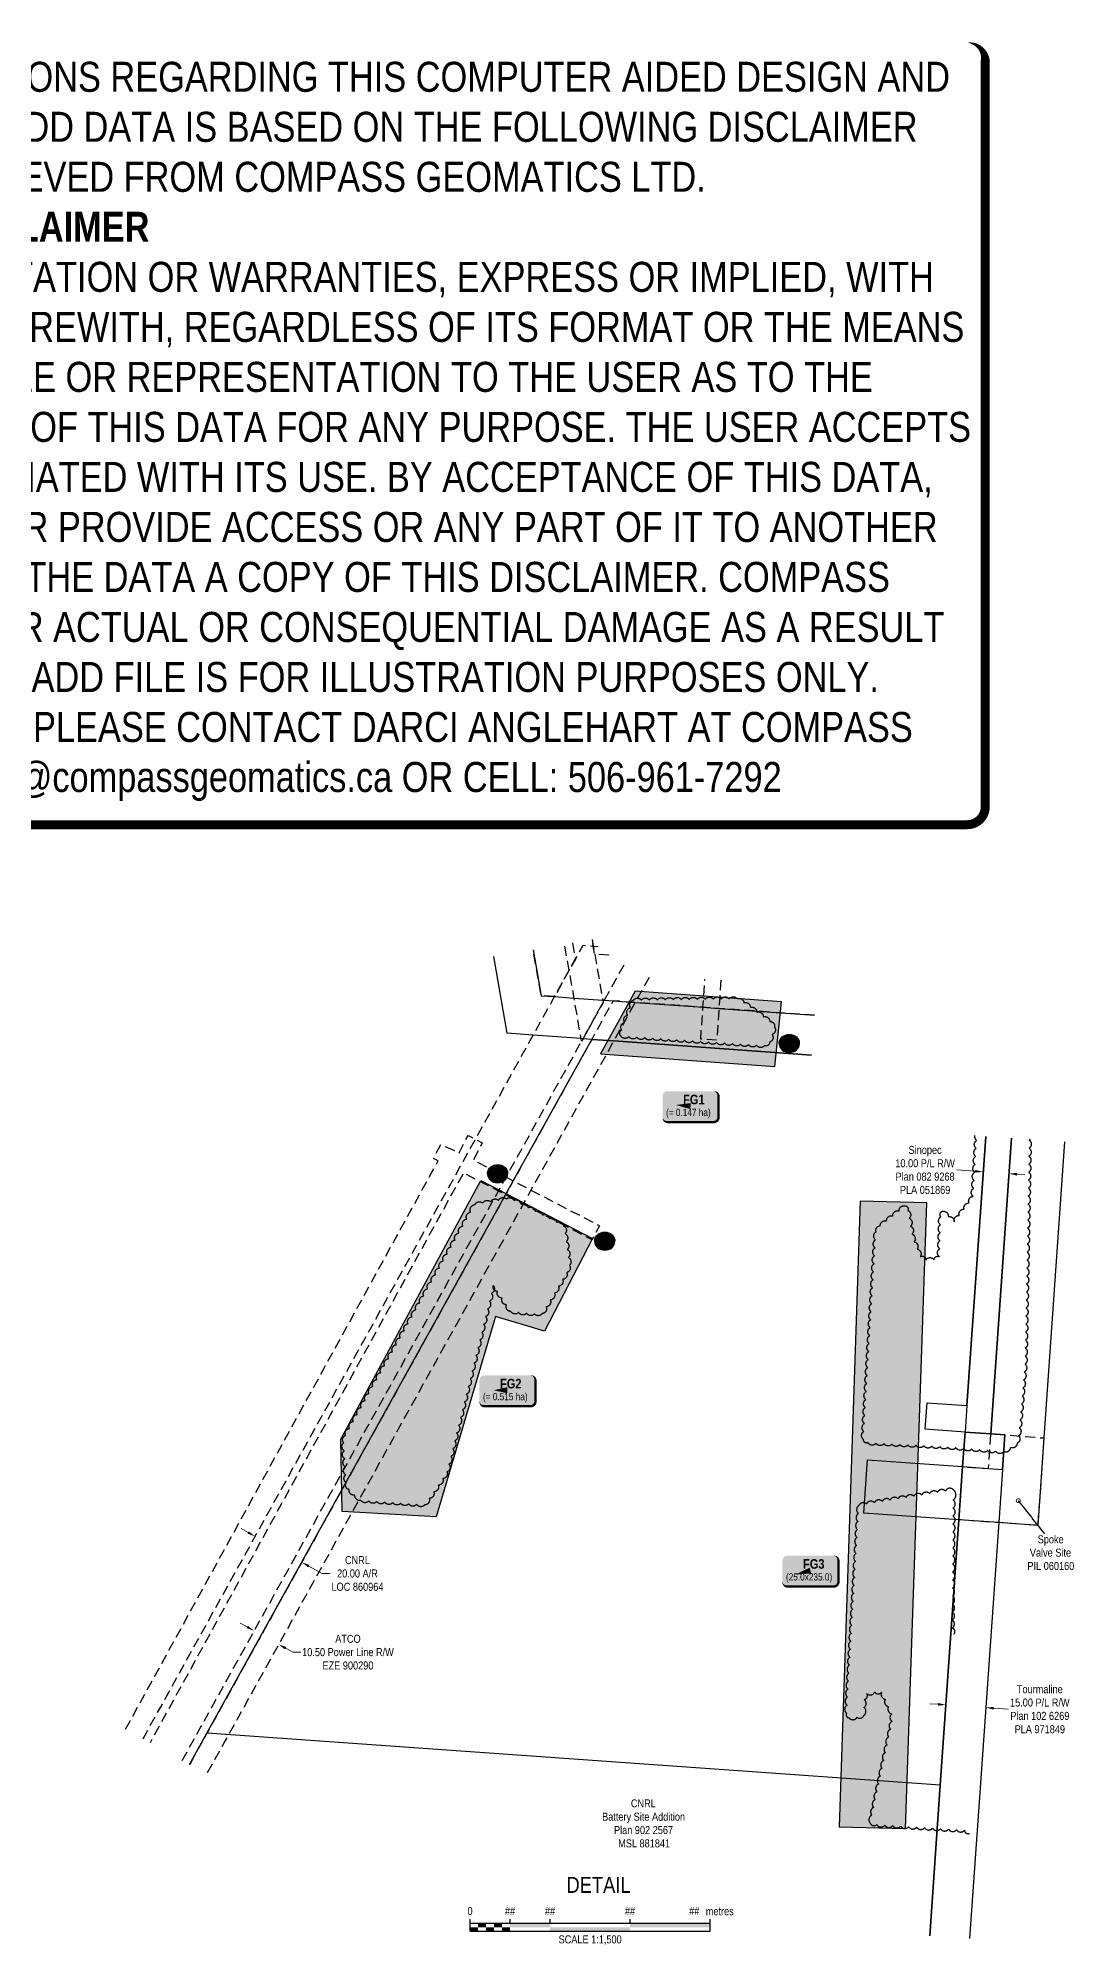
# Model space of a CAD drawing. Extents: x 365142 to 367732, y 6238708 to 6241091.
# Drawn here: x 366437 to 367732, y 6238708 to 6241091 of the extents above; entities that cross this region are included whole.
import ezdxf
from ezdxf.enums import TextEntityAlignment as Align

# ---------------------------------------------------------------- set-up
doc = ezdxf.new("R2010")
doc.units = 0
doc.header["$LTSCALE"] = 5
doc.header["$PDSIZE"] = 0.5
for name, pattern in [('0', [1, 1, 0]), ('foc-ACCESSROAD', [3.75, 2.5, -1.25]), ('foc-FLOWLINE', [3.75, 2.5, -1.25])]:
    doc.linetypes.add(name, pattern=pattern)
doc.layers.get('Defpoints').update_dxf_attribs({"color": 9})
for name, color, linetype in [('C-AR', 13, 'foc-ACCESSROAD'), ('C-RW', 13, 'Continuous'), ('C-WS', 13, 'foc-ACCESSROAD'), ('DETAIL-T', 7, 'Continuous'), ('F-EZE', 190, 'foc-FLOWLINE'), ('F-RW', 190, 'Continuous'), ('F-WS', 190, 'foc-ACCESSROAD'), ('P-CROSSINGS', 250, 'Continuous'), ('P-TEMP-BLOCKS', 250, 'Continuous'), ('P-WORKAREA', 113, 'Continuous'), ('P-WORKAREA-H', 111, 'Continuous'), ('T-BUSH', 110, '0')]:
    doc.layers.add(name, color=color, linetype=linetype)
for name, color, linetype, lineweight in [('C-AR-T', 13, 'Continuous', 9), ('C-WS-T', 13, 'Continuous', 9), ('F-EZE-T', 190, 'Continuous', 9), ('F-RW-T', 190, 'Continuous', 9), ('F-WS-T', 190, 'Continuous', 9)]:
    doc.layers.add(name, color=color, linetype=linetype, lineweight=lineweight)
doc.layers.add('DISCLAIMER', color=7, linetype='Continuous', plot=False)
doc.styles.add('175L', font='ARIALN.TTF', dxfattribs={"height": 20})
doc.styles.add('80', font='ARIALN.TTF', dxfattribs={"height": 10})
doc.styles.add('80CG', font='ARIALN.TTF', dxfattribs={"height": 10})
doc.styles.add('BOLD', font='ARIALNB.TTF')
doc.styles.add('Crossing', font='ARIALN.TTF', dxfattribs={"height": 10})
doc.dimstyles.new('Compass 5 000', dxfattribs={"dimscale": 5, "dimtxt": 9, "dimasz": 2, "dimexe": 0.2, "dimexo": 0.0625, "dimgap": 0.5, "dimtad": 0, "dimtih": 1, "dimtoh": 1, "dimzin": 0, "dimdsep": 46, "dimtxsty": '80CG', "dimcen": 0.1, "dimse1": 1, "dimse2": 1, "dimclrd": 256, "dimclrt": 256, "dimaunit": 1, "dimadec": 4, "dimazin": 0, "dimtfac": 0.06, "dimtofl": 0, "dimtmove": 0, "dimatfit": 1, "dimfxl": 0.2, "dimtolj": 1, "dimtzin": 0, "dimlwd": -1, "dimarcsym": 0})

# ---------------------------------------------------------------- blocks, each defined once
blk = doc.blocks.new('*D508')
at = {"layer": 'Defpoints', "color": 0, "transparency": 16777216}
for p in [(367622.196388819, 6239004.452503839), (367560.5415139194, 6238838.598370741), (367610.3353105061, 6238835.110701931)]:
    blk.add_point(p, dxfattribs=at)
at = {"layer": 'F-RW-T', "transparency": 16777216}
for p, q in [((367562.4270319182, 6239008.63888319), (367552.4514716042, 6239009.337593731)), ((367632.171949133, 6239003.753793297), (367650.7129575011, 6239002.455139629))]:
    blk.add_line(p, q, dxfattribs=at)
for points in [[(367562.5434836751, 6239010.301476576), (367562.3105801613, 6239006.976289804), (367572.4025922323, 6239007.940172649)], [(367632.28840089, 6239005.416386683), (367632.055497376, 6239002.091199911), (367622.196388819, 6239004.452503839)]]:
    blk.add_solid(points, dxfattribs=at)
at = {"layer": 'F-RW-T', "transparency": 16777216, "insert": (367689.7989056592, 6239002.455139629), "char_height": 10, "attachment_point": 5, "style": '80CG'}
blk.add_mtext('\\A1;Tourmaline\\P15.00 P/L R/W\\PPlan 102 6269\\PPLA 971849', dxfattribs=at)
blk = doc.blocks.new('*D509')
at = {"layer": 'Defpoints', "color": 0, "transparency": 16777216}
for p in [(366707.0433274433, 6239099.813664343), (366737.6083127693, 6239082.834166982), (366737.9863426588, 6239083.514662864)]:
    blk.add_point(p, dxfattribs=at)
at = {"layer": 'F-EZE-T', "transparency": 16777216}
for p, q in [((366698.6796570821, 6239105.350360047), (366689.937956831, 6239110.20655987)), ((366746.7280429094, 6239078.65846304), (366755.4697431605, 6239073.802263217)), ((366755.4697431605, 6239073.802263217), (366765.4697431601, 6239073.802263217))]:
    blk.add_line(p, q, dxfattribs=at)
for points in [[(366699.4890237194, 6239106.807310089), (366697.8702904447, 6239103.893410007), (366707.4213573327, 6239100.494160224)], [(366747.5374095468, 6239080.115413083), (366745.918676272, 6239077.201512999), (366737.9863426588, 6239083.514662864)]]:
    blk.add_solid(points, dxfattribs=at)
at = {"layer": 'F-EZE-T', "transparency": 16777216, "insert": (366824.6102615781, 6239073.802263217), "char_height": 10, "attachment_point": 5, "style": '80CG'}
blk.add_mtext('\\A1;ATCO\\P10.50 Power Line R/W\\PEZE 900290', dxfattribs=at)
blk = doc.blocks.new('*D510')
at = {"layer": 'C-AR-T', "transparency": 16777216}
for p, q in [((366699.8758250824, 6239223.362621198), (366691.1314945761, 6239228.214083246)), ((366775.5972752497, 6239181.351429901), (366792.1929664924, 6239172.143936411)), ((366792.1929664924, 6239172.143936411), (366802.1929664924, 6239172.143936411))]:
    blk.add_line(p, q, dxfattribs=at)
for points in [[(366700.6844020905, 6239224.820009616), (366699.0672480743, 6239221.905232781), (366708.6201555887, 6239218.511159151)], [(366776.4058522577, 6239182.808818319), (366774.7886982416, 6239179.894041483), (366766.8529447434, 6239186.202891949)]]:
    blk.add_solid(points, dxfattribs=at)
at = {"layer": 'Defpoints', "color": 0, "transparency": 16777216}
for p in [(366712.3743751547, 6239225.277807298), (366766.8529447434, 6239186.202891949), (366770.6071643094, 6239192.969540096)]:
    blk.add_point(p, dxfattribs=at)
at = {"layer": 'C-AR-T', "transparency": 16777216, "insert": (366836.4835531232, 6239172.143936411), "char_height": 10, "attachment_point": 5, "style": '80CG'}
blk.add_mtext('\\A1;CNRL\\P20.00 A/R\\PLOC 860964', dxfattribs=at)
blk = doc.blocks.new('*U408')
h = blk.add_hatch(color=111)
edge = h.paths.add_edge_path()
edge.add_line((-28.99999999999999, -20), (28.99999999999999, -20))
edge.add_arc((28.99999999999999, -14), 6, 270, 360)
edge.add_line((34.99999999999999, -14), (34.99999999999999, 12.5))
edge.add_arc((28.99999999999999, 12.5), 6, 0, 90)
edge.add_line((28.99999999999999, 18.5), (-28.99999999999999, 18.5))
edge.add_arc((-28.99999999999999, 12.5), 6, 90, 180)
edge.add_line((-34.99999999999999, 12.5), (-34.99999999999999, -14))
edge.add_arc((-28.99999999999999, -14), 6, 180, 270)
at = {"color": 250, "flags": 128}
blk.add_lwpolyline([(-28.99999999999999, -20, 3, 3, 0), (28.99999999999999, -20, 3, 3, 0.414213562373095), (34.99999999999999, -14, 3, 3, 0), (34.99999999999999, 12.5, 3, 0, 0.414213562373095), (28.99999999999999, 18.5, 0, 0, 0), (-28.99999999999999, 18.5, 0, 0, 0.414213562373095), (-34.99999999999999, 12.5, 0, 0, 0), (-34.99999999999999, -14, 0, 3, 0.414213562373095)], format="xyseb", close=True, dxfattribs=at)
at = {"flags": 128}
blk.add_lwpolyline([(-17.33450994296491, -0.1000988156295423, 0, 7.5, 0), (-3.398394867633905e-15, 0, 0, 0, 0)], format="xyseb", dxfattribs=at)
at = {"color": 250}
for tag, p, height, style in [('TEMP_AREA_W1_001', (-9.212824010914055, 2.244292974654144), 12, 'BOLD'), ('ENTER_TEXT_001', (-30.65893587994544, -12.47010782646594), 9, '80')]:
    blk.add_attdef(tag, p, '', height=height, dxfattribs=dict(at, style=style))
blk = doc.blocks.new('*U409')
h = blk.add_hatch(color=111)
edge = h.paths.add_edge_path()
edge.add_line((-28.99999999999999, -20), (28.99999999999999, -20))
edge.add_arc((28.99999999999999, -14), 6, 270, 360)
edge.add_line((34.99999999999999, -14), (34.99999999999999, 12.5))
edge.add_arc((28.99999999999999, 12.5), 6, 0, 90)
edge.add_line((28.99999999999999, 18.5), (-28.99999999999999, 18.5))
edge.add_arc((-28.99999999999999, 12.5), 6, 90, 180)
edge.add_line((-34.99999999999999, 12.5), (-34.99999999999999, -14))
edge.add_arc((-28.99999999999999, -14), 6, 180, 270)
at = {"color": 250, "flags": 128}
blk.add_lwpolyline([(-28.99999999999999, -20, 3, 3, 0), (28.99999999999999, -20, 3, 3, 0.414213562373095), (34.99999999999999, -14, 3, 3, 0), (34.99999999999999, 12.5, 3, 0, 0.414213562373095), (28.99999999999999, 18.5, 0, 0, 0), (-28.99999999999999, 18.5, 0, 0, 0.414213562373095), (-34.99999999999999, 12.5, 0, 0, 0), (-34.99999999999999, -14, 0, 3, 0.414213562373095)], format="xyseb", close=True, dxfattribs=at)
at = {"flags": 128}
blk.add_lwpolyline([(-19.13786181376111, -5.297549833426519, 0, 7.499999999999999, 0), (-3.398394867633905e-15, 0, 0, 0, 0)], format="xyseb", dxfattribs=at)
at = {"color": 250}
for tag, p, height, style in [('TEMP_AREA_W1_001', (-9.212824010914055, 2.244292974654144), 12, 'BOLD'), ('ENTER_TEXT_001', (-30.65893587994544, -12.47010782646594), 9, '80')]:
    blk.add_attdef(tag, p, '', height=height, dxfattribs=dict(at, style=style))
blk = doc.blocks.new('*U407')
h = blk.add_hatch(color=111)
edge = h.paths.add_edge_path()
edge.add_line((-28.99999999999999, -20), (28.99999999999999, -20))
edge.add_arc((28.99999999999999, -14), 6, 270, 360)
edge.add_line((34.99999999999999, -14), (34.99999999999999, 12.5))
edge.add_arc((28.99999999999999, 12.5), 6, 0, 90)
edge.add_line((28.99999999999999, 18.5), (-28.99999999999999, 18.5))
edge.add_arc((-28.99999999999999, 12.5), 6, 90, 180)
edge.add_line((-34.99999999999999, 12.5), (-34.99999999999999, -14))
edge.add_arc((-28.99999999999999, -14), 6, 180, 270)
at = {"color": 250, "flags": 128}
blk.add_lwpolyline([(-28.99999999999999, -20, 3, 3, 0), (28.99999999999999, -20, 3, 3, 0.414213562373095), (34.99999999999999, -14, 3, 3, 0), (34.99999999999999, 12.5, 3, 0, 0.414213562373095), (28.99999999999999, 18.5, 0, 0, 0), (-28.99999999999999, 18.5, 0, 0, 0.414213562373095), (-34.99999999999999, 12.5, 0, 0, 0), (-34.99999999999999, -14, 0, 3, 0.414213562373095)], format="xyseb", close=True, dxfattribs=at)
at = {"flags": 128}
blk.add_lwpolyline([(-18.36091305204229, 1.311304142815707, 0, 7.5, 0), (-3.398394867633905e-15, 0, 0, 0, 0)], format="xyseb", dxfattribs=at)
at = {"color": 250}
for tag, p, height, style in [('TEMP_AREA_W1_001', (-9.212824010914055, 2.244292974654144), 12, 'BOLD'), ('ENTER_TEXT_001', (-30.65893587994544, -12.47010782646594), 9, '80')]:
    blk.add_attdef(tag, p, '', height=height, dxfattribs=dict(at, style=style))
blk = doc.blocks.new('xing2')
h = blk.add_hatch(color=50)
h.dxf.hatch_style = 1
edge = h.paths.add_edge_path()
edge.add_ellipse((0, 0), major_axis=(-12.5, 0), ratio=0.8162973455633619, start_angle=0, end_angle=360)
h = blk.add_hatch(color=250)
h.dxf.hatch_style = 1
edge = h.paths.add_edge_path()
edge.add_ellipse((0, -2.047489049626165), major_axis=(-12.5, 0), ratio=0.8162973455633619, start_angle=0, end_angle=180)
edge.add_line((12.5, -2.047489049626165), (12.5, 0))
edge.add_ellipse((0, 0), major_axis=(-12.5, 0), ratio=0.8162973455633619, start_angle=0, end_angle=180, ccw=False)
edge.add_line((-12.5, 0), (-12.5, -2.047489049626165))
at = {"color": 250}
blk.add_ellipse((0, 0), major_axis=(-12.5, 0), ratio=0.8162973455633619, dxfattribs=at)
blk.add_ellipse((0, -2.047489049626165), major_axis=(-12.5, 0), ratio=0.8162973455633619, start_param=0, end_param=3.141592653589793, dxfattribs=at)
at = {"color": 250, "style": 'Crossing'}
blk.add_attdef('CROSSING', text='', height=9, dxfattribs=at).set_placement((0.08916442567715421, 0.0199513138486509), align=Align.MIDDLE_CENTER)
at = {"color": 250, "style": 'Crossing', "flags": 1}
for tag, p in [('DESCRIPTION', (0.08916442567715421, -25.770021277247)), ('OWNER', (0.08916442567715421, -12.49201765665748)), ('LOCATION', (0.08916442567715421, -39.30337514164421)), ('DWG_REF', (0.08916442567715421, -52.83672900604233))]:
    blk.add_attdef(tag, text='', height=9, dxfattribs=at).set_placement(p, align=Align.MIDDLE_CENTER)
blk = doc.blocks.new('*D517')
at = {"layer": 'Defpoints', "color": 0, "transparency": 16777216}
for p in [(367617.6735294659, 6239653.889019193), (367619.0962608295, 6239674.18189039), (367649.8940047793, 6239651.630044584)]:
    blk.add_point(p, dxfattribs=at)
at = {"layer": 'F-RW-T', "transparency": 16777216}
for p, q in [((367609.1207475917, 6239674.88127272), (367585.440710108, 6239676.541478006)), ((367661.2922493806, 6239671.223533451), (367671.2677626183, 6239670.52415112))]:
    blk.add_line(p, q, dxfattribs=at)
for points in [[(367609.2373113135, 6239676.54385826), (367609.0041838699, 6239673.21868718), (367619.0962608295, 6239674.18189039)], [(367661.4088131023, 6239672.88611899), (367661.1756856588, 6239669.560947911), (367651.3167361428, 6239671.922915781)]]:
    blk.add_solid(points, dxfattribs=at)
at = {"layer": 'F-RW-T', "transparency": 16777216, "insert": (367546.3547619497, 6239676.541478005), "char_height": 10, "attachment_point": 5, "style": '80CG'}
blk.add_mtext('\\A1;Sinopec\\P10.00 P/L R/W\\PPlan 082 9268\\PPLA 051869', dxfattribs=at)
blk = doc.blocks.new('Disclaimer_Legal')
at = {"layer": 'DISCLAIMER', "color": 254, "flags": 128}
blk.add_lwpolyline([(-3612.859355113964, -1104.601793492536, 37.5, 37.5, 0), (4096.10254652852, -1104.601793492536, 37.5, 37.5, 0.414213562373095), (4171.10254652852, -1029.601793492536, 37.5, 37.5, 0), (4171.10254652852, 2078.694150954953, 37.5, 0, 0.414213562373095), (4096.10254652852, 2153.694150954953, 0, 0, 0), (-3612.859355113964, 2153.694150954953, 0, 0, 0.414213562373095), (-3687.859355113964, 2078.694150954953, 0, 0, 0), (-3687.859355113964, -1029.601793492536, 0, 37.5, 0.414213562373095)], format="xyseb", close=True, dxfattribs=at)
at = {"layer": 'DISCLAIMER', "color": 254, "insert": (241.6215957072782, 533.9211787312088), "char_height": 125, "width": 7717.567617301413, "attachment_point": 5, "style": '80'}
blk.add_mtext('NOTICE TO THE CORPORATION, PERSON &/OR PERSONS REGARDING THIS COMPUTER AIDED DESIGN AND DRAFTING (CADD) FILES. ACCEPTANCE OF THE CADD DATA IS BASED ON THE FOLLOWING DISCLAIMER WHICH COVERS ALL CADD DATA RECIEVED FROM COMPASS GEOMATICS LTD.\\P{\\fArial Narrow|b1|i0|c0|p34;DISCLAIMER}\\PCOMPASS GEOMATICS LTD. MAKES NO REPRESENTATION OR WARRANTIES, EXPRESS OR IMPLIED, WITH RESPECT TO THE REUSE OF THE DATA PROVIDED HEREWITH, REGARDLESS OF ITS FORMAT OR THE MEANS OF ITS TRANSMISSION. THERE IS NO GUARANTEE OR REPRESENTATION TO THE USER AS TO THE ACCURACY, CURRENCY, SUITABILITY OR RELIABILITY OF THIS DATA FOR ANY PURPOSE. THE USER ACCEPTS THE DATA "AS IS", AND ASSUMES ALL RISKS ASSOCIATED WITH ITS USE. BY ACCEPTANCE OF THIS DATA, THE USER AGREES NOT TO TRANSMIT THIS DATA OR PROVIDE ACCESS OR ANY PART OF IT TO ANOTHER PARTY UNLESS THE USER SHALL INCLUDE WITH THE DATA A COPY OF THIS DISCLAIMER. COMPASS GEOMATICS LTD. ASSUMES NO RESPONSIBILITY FOR ACTUAL OR CONSEQUENTIAL DAMAGE AS A RESULT OF ANY USER\'S RELIANCE ON THIS DATA. THIS CADD FILE IS FOR ILLUSTRATION PURPOSES ONLY.\\PIF YOU REQUIRE MORE ACCURATE INFORMATION, PLEASE CONTACT DARCI ANGLEHART AT COMPASS GEOMATICS LTD. VIA EMAIL: darci.anglehart@compassgeomatics.ca OR CELL: 506-961-7292', dxfattribs=at)

msp = doc.modelspace()

# ---------------------------------------------------------------- hatches: boundary and pattern name
at = {"layer": 'P-WORKAREA-H'}
h = msp.add_hatch(color=256, dxfattribs=at)
h.dxf.hatch_style = 1
h.paths.add_polyline_path([(367183.7284609172, 6239899.852075506), (367140.2263666636, 6239821.541203776), (367358.5754332445, 6239805.923112861), (367366.5817125808, 6239886.772932306)])
h = msp.add_hatch(color=256, dxfattribs=at)
h.dxf.hatch_style = 1
h.paths.add_polyline_path([(367130.5836907893, 6239590.715957613), (367070.3574559003, 6239475.020943892), (367009.250113381, 6239493.359242807), (366934.7848849472, 6239242.970758794), (366817.3885689602, 6239249.575842411), (366815.5610085578, 6239340.209347575), (366990.6815472287, 6239663.551786441)])
h = msp.add_hatch(color=256, dxfattribs=at)
h.dxf.hatch_style = 1
h.paths.add_polyline_path([(367521.9605445511, 6238853.596965005), (367548.5277843355, 6239635.470357303), (367465.3278920803, 6239637.555782813), (367438.7606522958, 6238855.68239051)])

# ---------------------------------------------------------------- linework, layer by layer
at = {"color": 0}
for p, q in [((366977.3174854695, 6238725.000584324), (366977.3174854695, 6238740.000584324)), ((366977.3174854695, 6238735.000584324), (367277.5567036946, 6238735.000584324)), ((366977.3174854695, 6238725.000584324), (367277.5567036946, 6238725.000584324)), ((367027.3174854696, 6238735.000584324), (367027.3174854696, 6238740.000584324)), ((367077.3174854696, 6238735.000584324), (367077.3174854696, 6238740.000584324)), ((367177.3174854696, 6238735.000584324), (367177.3174854696, 6238740.000584324)), ((367277.5567036946, 6238725.000584324), (367277.5567036946, 6238740.000584324))]:
    msp.add_line(p, q, dxfattribs=at)
for points in [[(366977.3174854695, 6238730.000584324), (366987.3174854696, 6238730.000584324), (366977.3174854695, 6238725.000584324), (366987.3174854696, 6238725.000584324)], [(366987.3174854695, 6238735.000584324), (366997.3174854696, 6238735.000584324), (366987.3174854695, 6238730.000584324), (366997.3174854696, 6238730.000584324)], [(366997.3174854695, 6238730.000584324), (367007.3174854696, 6238730.000584324), (366997.3174854695, 6238725.000584324), (367007.3174854696, 6238725.000584324)], [(367007.3174854695, 6238735.000584324), (367017.3174854696, 6238735.000584324), (367007.3174854695, 6238730.000584324), (367017.3174854696, 6238730.000584324)], [(367017.3174854695, 6238730.000584324), (367027.3174854696, 6238730.000584324), (367017.3174854695, 6238725.000584324), (367027.3174854696, 6238725.000584324)], [(367027.3174854696, 6238735.000584324), (367077.3174854696, 6238735.000584324), (367027.3174854696, 6238730.000584324), (367077.3174854696, 6238730.000584324)], [(367077.3174854696, 6238730.000584324), (367177.3174854696, 6238730.000584324), (367077.3174854696, 6238725.000584324), (367177.3174854696, 6238725.000584324)], [(367177.3174854696, 6238735.000584324), (367277.5567036946, 6238735.000584324), (367177.3174854696, 6238730.000584324), (367277.5567036946, 6238730.000584324)]]:
    msp.add_solid(points, dxfattribs=at)
at = {"layer": 'C-AR', "flags": 128}
for points in [[(366568.3076336001, 6238965.58097801), (366590.0720173605, 6239004.837405482), (366984.0648630949, 6239714.978589944), (367056.2186316873, 6239845.02827049), (367082.9322319035, 6239893.179685377), (367101.2499360361, 6239926.194150824), (367108.954023389, 6239940.079403408), (367118.5561428029, 6239957.388906658), (367122.8685694437, 6239957.080588314), (367131.4282591834, 6239956.468677043), (367137.4795976376, 6239956.035733361)], [(367105.380830112, 6239960.435265135), (367108.954023389, 6239940.079403408), (367101.2499360361, 6239926.194150824), (367082.9322319035, 6239893.179685377), (367066.273725726, 6239894.36969968), (367056.1917549194, 6239951.800795361)], [(367407.9190009914, 6239869.930214322), (367288.5028007868, 6239878.472017515), (367268.5758928323, 6239879.899153452), (367183.7672615874, 6239885.963465201), (367156.1783230757, 6239887.938001283), (367129.4652484142, 6239839.789445234), (367031.3584699109, 6239662.95168853), (367021.6644285758, 6239645.478015527), (366648.3213346436, 6238972.560166518), (366626.6164585535, 6238933.412455332)]]:
    msp.add_lwpolyline(points, dxfattribs=at)
at = {"layer": 'C-RW'}
for points in [[(367404.3503398458, 6239820.104061712), (367157.0235823784, 6239837.8181605), (367129.4652484142, 6239839.789445234), (367118.5521425875, 6239840.571232461), (367116.2531369102, 6239840.734393186), (367056.2186316873, 6239845.02827049), (367023.8354500859, 6239847.345926459), (367007.0092489509, 6239943.166856144)], [(367056.1917549194, 6239951.800795361), (367066.273725726, 6239894.36969968), (367082.9322319035, 6239893.179685377), (367107.3533680988, 6239891.431232586), (367143.2986173137, 6239888.860779618), (367145.2987313032, 6239888.716378912), (367156.1783230757, 6239887.938001283), (367183.7672615874, 6239885.963465201), (367268.5758928323, 6239879.899153452), (367288.5028007868, 6239878.472017515), (367407.9190009912, 6239869.930214322)], [(367720.6666918395, 6239711.647575947), (367694.8662355561, 6239341.518853089), (367687.2451682106, 6239232.194030389), (367638.4129675424, 6239235.699566338), (367588.6019632475, 6239239.234406903), (367469.5551643076, 6239247.728964468), (367474.298131536, 6239314.160045282), (367593.2597727055, 6239305.689529845), (367625.5804520568, 6239303.416226386), (367643.0728023953, 6239302.17931473), (367646.1040861643, 6239345.381086832), (367628.6951365342, 6239346.601363165), (367654.3861943338, 6239716.267771497)]]:
    msp.add_lwpolyline(points, dxfattribs=at)
at = {"layer": 'C-WS', "linetype": 'Continuous'}
msp.add_line((367565.3427854158, 6238907.554527679), (366648.6204254162, 6238972.65269768), dxfattribs=at)
at = {"layer": 'C-WS', "linetype": 'Continuous', "flags": 128}
for points in [[(366626.6164585535, 6238933.412455332), (366648.3213346436, 6238972.560166518), (367021.6644285758, 6239645.478015527), (367031.3584699109, 6239662.95168853), (367129.4652484142, 6239839.789445234), (367157.0235823784, 6239837.8181605), (367404.3503398458, 6239820.104061712)], [(367622.2037071544, 6239718.504388402), (367598.6181970022, 6239382.096734828), (367596.288476761, 6239348.887043152), (367593.2597727055, 6239305.689529845), (367588.6019632475, 6239239.234406903), (367565.3488680704, 6238907.568105445), (367552.1665399738, 6238719.368329016)]]:
    msp.add_lwpolyline(points, dxfattribs=at)
at = {"layer": 'F-EZE', "flags": 128}
for points in [[(367129.97411657, 6239964.753356091), (367131.4282591834, 6239956.468677043), (367133.2089353001, 6239946.326353348), (367143.2986173137, 6239888.860779618), (367143.7971243788, 6239886.014140955), (367118.5521425875, 6239840.571232461), (367116.8277375599, 6239837.464401885), (367116.2531369102, 6239840.734393186), (367107.3533680988, 6239891.431232586), (367101.2499360361, 6239926.194150824), (367095.5424467456, 6239958.708271419)], [(367150.9794630808, 6239945.055619284), (367133.2089353001, 6239946.326353348), (367131.4282591834, 6239956.468677043), (367129.9736490691, 6239964.753274009)], [(366617.436803825, 6238938.511953262), (366640.2662786499, 6238979.607508022), (366943.5651095774, 6239525.579325305), (367012.7524910903, 6239650.121165054), (367022.4568863434, 6239667.587501307), (367116.8277375599, 6239837.464401885), (367118.5521425875, 6239840.571232461), (367143.7971243788, 6239886.014140955), (367145.2987313032, 6239888.716378912), (367170.5553631508, 6239934.180686153)], [(367201.1207327124, 6239917.200177867), (367183.7672615874, 6239885.963465201), (367157.0235823784, 6239837.8181605), (367053.4796237352, 6239651.436581448), (367043.7765556277, 6239633.970183577), (366974.1292159502, 6239508.598121061), (366670.8297825509, 6238962.625379128), (366648.0124271954, 6238921.549773348)], [(367291.018868817, 6239913.636808475), (367288.5028007868, 6239878.472017515), (367285.6533046106, 6239838.626501275), (367265.7262566768, 6239840.050974569), (367268.5758928323, 6239879.899153452), (367271.0921533243, 6239915.062580399)], [(366546.5522888176, 6238977.550674316), (366937.4854961744, 6239688.085552944), (366931.505706621, 6239690.863128572), (366940.7395560645, 6239708.598083805), (366963.5631192203, 6239698.003002318), (366974.8883662625, 6239719.756523188), (366984.0648630949, 6239714.978589944), (366992.6061788278, 6239710.528890749), (366981.3818124552, 6239688.972981446), (367022.4568863434, 6239667.587501307), (367031.3584699109, 6239662.95168853), (367053.4796237352, 6239651.436581448), (367139.0213287918, 6239606.90087037), (367129.7975639913, 6239589.185157983), (367043.7765556277, 6239633.970183577), (367021.6644285758, 6239645.478015527), (367012.7524910903, 6239650.121165054), (366969.0237131538, 6239672.88719097), (366577.1508515323, 6238960.67815824)]]:
    msp.add_lwpolyline(points, dxfattribs=at)
at = {"layer": 'F-RW'}
for points in [[(367654.3861943338, 6239716.267771497), (367628.6951365342, 6239346.601363165), (367596.288476761, 6239348.887043152), (367546.5126473916, 6239352.430282539), (367548.8841994927, 6239385.650662942), (367598.6181970022, 6239382.096734828), (367622.2037071544, 6239718.504388402)], [(367552.1665399738, 6238719.368329016), (367565.3488680704, 6238907.568105445), (367588.6019632475, 6239239.234406903), (367593.2597727055, 6239305.689529845), (367596.288476761, 6239348.887043152), (367628.6951365342, 6239346.601363165), (367646.1040861643, 6239345.381086832), (367643.0728023953, 6239302.17931473), (367638.4129675424, 6239235.699566338), (367615.1646573967, 6238904.059770724), (367601.9840482338, 6238715.878894804)]]:
    msp.add_lwpolyline(points, dxfattribs=at)
at = {"layer": 'F-WS', "flags": 128}
msp.add_lwpolyline([(367694.8662355561, 6239341.518853089), (367687.2451682106, 6239232.194030389), (367638.4129675424, 6239235.699566338), (367588.6019632475, 6239239.234406903), (367593.2597727055, 6239305.689529845), (367625.5804520568, 6239303.416226386), (367628.6951365342, 6239346.601363165), (367646.1040861643, 6239345.381086832), (367694.8662355561, 6239341.518853089)], close=True, dxfattribs=at)
at = {"layer": 'P-WORKAREA', "flags": 128}
for points in [[(367183.7284609172, 6239899.852075506), (367140.2263666636, 6239821.541203776), (367358.5754332445, 6239805.923112861), (367366.5817125808, 6239886.772932306)], [(367130.5836907893, 6239590.715957613), (367070.3574559003, 6239475.020943892), (367009.250113381, 6239493.359242807), (366934.7848849472, 6239242.970758794), (366817.3885689602, 6239249.575842411), (366815.5610085578, 6239340.209347575), (366990.6815472287, 6239663.551786441)], [(367521.9605445511, 6238853.596965005), (367548.5277843355, 6239635.470357303), (367465.3278920803, 6239637.555782813), (367438.7606522958, 6238855.68239051)]]:
    msp.add_lwpolyline(points, close=True, dxfattribs=at)
at = {"layer": 'T-BUSH', "flags": 128}
for points in [[(367181.4440616212, 6239888.621954593, -0.52056705), (367191.4401145164, 6239888.768019005, -0.52056705), (367201.4361674114, 6239888.914083416, -0.52056705), (367211.4322203066, 6239889.060147827, -0.52056705), (367221.4282732017, 6239889.206212238, -0.52056705), (367231.4243260969, 6239889.352276649, -0.52056705), (367241.420378992, 6239889.49834106, -0.52056705), (367251.4164318871, 6239889.644405472, -0.52056705), (367261.4124847822, 6239889.790469883, -0.52056705), (367271.4085376773, 6239889.936534295, -0.52056705), (367281.4045905725, 6239890.082598706, -0.52056705), (367291.4006434676, 6239890.228663117, -0.52056705), (367301.3966963627, 6239890.374727529, -0.52056705), (367311.3927492579, 6239890.520791939, -0.52056705), (367319.7562426727, 6239885.494868814, -0.52056705), (367327.8569653115, 6239879.636481577, -0.52056705), (367335.9576879503, 6239873.778094339, -0.52056705), (367344.0584105891, 6239867.919707102, -0.52056705), (367352.1591332278, 6239862.061319865, -0.52056705), (367357.9104041366, 6239855.421247304, -0.52056705), (367354.9341407625, 6239845.877439646, -0.52056705), (367351.9578773883, 6239836.333631988, -0.52056705), (367345.5046648021, 6239831.864289027, -0.52056705), (367335.5300240201, 6239832.534326015, -0.52056705), (367325.5553832381, 6239833.204363003, -0.52056705), (367315.5807424562, 6239833.874399991, -0.52056705), (367305.6061016742, 6239834.544436979, -0.52056705), (367295.6314608923, 6239835.214473967, -0.52056705), (367285.6568201103, 6239835.884510955, -0.52056705), (367275.6821793283, 6239836.554547943, -0.52056705), (367265.7075385464, 6239837.224584932, -0.52056705), (367255.7328977644, 6239837.894621919, -0.52056705), (367245.7582569824, 6239838.564658907, -0.52056705), (367235.7836162006, 6239839.234695896, -0.52056705), (367225.8089754186, 6239839.904732883, -0.52056705), (367215.8343346366, 6239840.574769871, -0.52056705), (367205.8596938546, 6239841.244806859, -0.52056705), (367195.8850530727, 6239841.914843847, -0.52056705), (367185.9104122908, 6239842.584880835, -0.52056705), (367175.9357715088, 6239843.254917823, -0.52056705), (367165.9611307268, 6239843.924954811, -0.52056705), (367166.9588793421, 6239851.559598041, -0.52056705), (367170.5980148841, 6239860.870833232, -0.52056705), (367174.2371504261, 6239870.182068424, -0.52056705), (367177.876285968, 6239879.493303617, -0.52056705)], [(366983.366002559, 6239633.278788093, -0.52056705), (366993.2111585293, 6239635.01525353, -0.52056705), (367003.0563144996, 6239636.751718967, -0.52056705), (367012.9014704699, 6239638.488184405, -0.52056705), (367022.7466264403, 6239640.224649843, -0.52056705), (367032.0592927038, 6239638.435924994, -0.52056705), (367040.9523053213, 6239633.869007557, -0.52056705), (367049.8453179388, 6239629.302090119, -0.52056705), (367058.7383305565, 6239624.735172682, -0.52056705), (367067.631343174, 6239620.168255244, -0.52056705), (367076.5243557915, 6239615.601337807, -0.52056705), (367085.417368409, 6239611.03442037, -0.52056705), (367094.3103810265, 6239606.467502933, -0.52056705), (367096.186013299, 6239596.936563382, -0.52056705), (367097.531142409, 6239587.030351392, -0.52056705), (367098.8762715189, 6239577.124139403, -0.52056705), (367100.2214006287, 6239567.217927414, -0.52056705), (367101.5665297387, 6239557.311715426, -0.52056705), (367098.2445102433, 6239548.367681484, -0.52056705), (367093.0910589215, 6239539.801215014, -0.52056705), (367087.9376075997, 6239531.234748546, -0.52056705), (367082.784156278, 6239522.668282077, -0.52056705), (367077.6307049562, 6239514.101815607, -0.52056705), (367072.4772536344, 6239505.535349138, -0.52056705), (367067.3238023127, 6239496.968882669, -0.52056705), (367057.9991211593, 6239496.654111672, -0.52056705), (367048.0453301495, 6239497.583871225, -0.52056705), (367038.0915391396, 6239498.513630779, -0.52056705), (367028.2951352891, 6239499.706305917, -0.52056705), (367022.7737168999, 6239508.040353389, -0.52056705), (367017.2522985107, 6239516.374400861, -0.52056705), (367011.7308801214, 6239524.708448334, -0.52056705), (367006.3908561563, 6239531.989334981, -0.52056705), (367003.9757631142, 6239522.288317824, -0.52056705), (367001.5606700722, 6239512.587300666, -0.52056705), (366999.1455770301, 6239502.886283509, -0.52056705), (366996.7304839881, 6239493.185266349, -0.52056705), (366994.3153909459, 6239483.484249192, -0.52056705), (366991.9002979039, 6239473.783232035, -0.52056705), (366989.4852048618, 6239464.082214877, -0.52056705), (366987.0701118198, 6239454.38119772, -0.52056705), (366984.6550187777, 6239444.680180562, -0.52056705), (366982.2399257356, 6239434.979163405, -0.52056705), (366979.8248326936, 6239425.278146247, -0.52056705), (366977.4097396516, 6239415.577129089, -0.52056705), (366974.9946466095, 6239405.876111932, -0.52056705), (366972.5795535674, 6239396.175094774, -0.52056705), (366970.1644605253, 6239386.474077617, -0.52056705), (366967.7493674833, 6239376.77306046, -0.52056705), (366965.3342744412, 6239367.072043302, -0.52056705), (366962.9191813992, 6239357.371026143, -0.52056705), (366960.5040883571, 6239347.670008985, -0.52056705), (366958.088995315, 6239337.968991828, -0.52056705), (366955.6739022729, 6239328.26797467, -0.52056705), (366953.2588092309, 6239318.566957513, -0.52056705), (366950.8437161888, 6239308.865940356, -0.52056705), (366948.4286231468, 6239299.164923198, -0.52056705), (366943.2592286868, 6239290.708045196, -0.52056705), (366937.5769163664, 6239282.482856141, -0.52056705), (366931.894604046, 6239274.257667086, -0.52056705), (366926.2122917257, 6239266.032478032, -0.52056705), (366920.4909285685, 6239257.888651842, -0.52056705), (366910.5191871367, 6239258.600537445, -0.52056705), (366900.5474457049, 6239259.312423049, -0.52056705), (366890.5757042731, 6239260.024308652, -0.52056705), (366880.6039628414, 6239260.736194255, -0.52056705), (366870.6322214095, 6239261.448079858, -0.52056705), (366860.6604799777, 6239262.159965462, -0.52056705), (366850.6887385459, 6239262.871851064, -0.52056705), (366840.7169971142, 6239263.583736667, -0.52056705), (366833.2840815303, 6239270.062789918, -0.52056705), (366826.0248320195, 6239276.936341027, -0.52056705), (366822.5173956103, 6239285.567298193, -0.52056705), (366821.8835879416, 6239295.54430657, -0.52056705), (366821.249780273, 6239305.521314945, -0.52056705), (366820.6159726043, 6239315.498323321, -0.52056705), (366819.9821649357, 6239325.475331697, -0.52056705), (366819.3483572669, 6239335.452340073, -0.52056705), (366821.5634802842, 6239344.780761282, -0.52056705), (366826.45371119, 6239353.500167796, -0.52056705), (366831.3439420957, 6239362.219574313, -0.52056705), (366836.2341730014, 6239370.938980828, -0.52056705), (366841.1244039071, 6239379.658387344, -0.52056705), (366846.0146348129, 6239388.377793859, -0.52056705), (366850.9048657186, 6239397.097200375, -0.52056705), (366855.7950966243, 6239405.81660689, -0.52056705), (366860.68532753, 6239414.536013406, -0.52056705), (366865.5755584358, 6239423.255419922, -0.52056705), (366870.4657893415, 6239431.974826437, -0.52056705), (366875.3560202472, 6239440.694232952, -0.52056705), (366880.246251153, 6239449.413639468, -0.52056705), (366885.1364820587, 6239458.133045984, -0.52056705), (366890.0267129644, 6239466.8524525, -0.52056705), (366894.9169438701, 6239475.571859014, -0.52056705), (366899.8071747759, 6239484.291265531, -0.52056705), (366904.6974056815, 6239493.010672046, -0.52056705), (366909.5876365873, 6239501.730078561, -0.52056705), (366914.477867493, 6239510.449485077, -0.52056705), (366919.3680983987, 6239519.168891593, -0.52056705), (366924.2583293045, 6239527.888298108, -0.52056705), (366929.1485602101, 6239536.607704624, -0.52056705), (366934.0387911159, 6239545.327111139, -0.52056705), (366938.9290220216, 6239554.046517655, -0.52056705), (366943.8192529274, 6239562.76592417, -0.52056705), (366948.7094838331, 6239571.485330686, -0.52056705), (366953.5997147388, 6239580.204737201, -0.52056705), (366958.4899456445, 6239588.924143716, -0.52056705), (366963.3801765502, 6239597.643550232, -0.52056705), (366968.2704074559, 6239606.362956747, -0.52056705), (366973.1606383617, 6239615.082363264, -0.52056705), (366978.0508692674, 6239623.801769778, -0.52056705)]]:
    msp.add_lwpolyline(points, format="xyb", close=True, dxfattribs=at)
for points in [[(367677.6656922137, 6239714.645034243, -0.05520283997157633), (367676.6400880709, 6239713.777478986, -0.52056705), (367676.4496358472, 6239703.782173277, -0.52056705), (367676.2591836234, 6239693.786867566, -0.52056705), (367676.0687313995, 6239683.791561855, -0.52056705), (367675.8782791757, 6239673.796256145, -0.52056705), (367675.6878269518, 6239663.800950435, -0.52056705), (367675.4973747281, 6239653.805644725, -0.52056705), (367675.3069225043, 6239643.810339014, -0.52056705), (367675.1164702805, 6239633.815033303, -0.52056705), (367674.9260180567, 6239623.819727593, -0.52056705), (367674.7355658328, 6239613.824421883, -0.52056705), (367674.545113609, 6239603.829116172, -0.52056705), (367674.3546613852, 6239593.833810463, -0.52056705), (367674.1642091614, 6239583.838504751, -0.52056705), (367673.9737569375, 6239573.843199041, -0.52056705), (367673.7833047138, 6239563.84789333, -0.52056705), (367673.59285249, 6239553.85258762, -0.52056705), (367673.4024002661, 6239543.85728191, -0.52056705), (367673.2119480423, 6239533.8619762, -0.52056705), (367673.0214958185, 6239523.866670488, -0.52056705), (367672.8310435947, 6239513.871364778, -0.52056705), (367672.6405913709, 6239503.876059068, -0.52056705), (367672.4501391471, 6239493.880753358, -0.52056705), (367672.2596869232, 6239483.885447647, -0.52056705), (367672.0692346994, 6239473.890141936, -0.52056705), (367671.8787824756, 6239463.894836226, -0.52056705), (367671.6883302517, 6239453.899530516, -0.52056705), (367671.497878028, 6239443.904224806, -0.52056705), (367671.3074258041, 6239433.908919095, -0.52056705), (367670.4320891473, 6239423.950958438, -0.52056705), (367669.5346049921, 6239413.994205428, -0.52056705), (367668.6371208368, 6239404.037452418, -0.52056705), (367667.7396366816, 6239394.080699409, -0.52056705), (367666.8421525263, 6239384.1239464, -0.52056705), (367665.9446683711, 6239374.167193391, -0.52056705), (367665.0471842157, 6239364.210440382, -0.52056705), (367664.1497000605, 6239354.253687373, -0.52056705), (367663.2522159053, 6239344.296934364, -0.52056705), (367661.4547248004, 6239334.888396558, -0.52056705), (367653.0192559276, 6239329.523205677, -0.52056705), (367644.5447020563, 6239324.316564782, -0.52056705), (367634.5820781818, 6239325.146344168, -0.52056705), (367624.6194543074, 6239325.976123555, -0.52056705), (367614.656830433, 6239326.805902941, -0.52056705), (367604.6942065585, 6239327.635682328, -0.52056705), (367594.731582684, 6239328.465461713, -0.52056705), (367584.7689588095, 6239329.2952411, -0.52056705), (367574.806334935, 6239330.125020486, -0.52056705), (367564.8321879706, 6239330.784470055, -0.52056705), (367554.848581014, 6239331.304085712, -0.52056705), (367544.8649740575, 6239331.823701369, -0.52056705), (367534.8813671008, 6239332.343317025, -0.52056705), (367524.8977601442, 6239332.862932681, -0.52056705), (367514.9141531876, 6239333.382548338, -0.52056705), (367504.930546231, 6239333.902163994, -0.52056705), (367494.9469392744, 6239334.421779651, -0.52056705), (367484.9633323178, 6239334.941395307, -0.52056705), (367474.9797253612, 6239335.461010964, -0.52056705), (367469.1619314147, 6239339.700911746, -0.52056705), (367469.7700879235, 6239349.679516557, -0.52056705), (367470.3782444323, 6239359.658121367, -0.52056705), (367470.9864009411, 6239369.636726176, -0.52056705), (367471.5945574499, 6239379.615330986, -0.52056705), (367472.2027139587, 6239389.593935796, -0.52056705), (367472.8108704675, 6239399.572540606, -0.52056705), (367473.4190269762, 6239409.551145417, -0.52056705), (367474.027183485, 6239419.529750227, -0.52056705), (367474.6353399938, 6239429.508355036, -0.52056705), (367475.2434965025, 6239439.486959847, -0.52056705), (367475.8516530113, 6239449.465564657, -0.52056705), (367476.4598095201, 6239459.444169467, -0.52056705), (367477.0679660289, 6239469.422774277, -0.52056705), (367477.6761225376, 6239479.401379087, -0.52056705), (367478.2842790465, 6239489.379983897, -0.52056705), (367478.8924355552, 6239499.358588708, -0.52056705), (367479.500592064, 6239509.337193518, -0.52056705), (367480.1087485728, 6239519.315798326, -0.52056705), (367480.7169050816, 6239529.294403137, -0.52056705), (367481.3250615904, 6239539.273007947, -0.52056705), (367481.9332180992, 6239549.251612757, -0.52056705), (367482.5413746079, 6239559.230217568, -0.52056705), (367483.1495311167, 6239569.208822377, -0.52056705), (367483.7576876255, 6239579.187427187, -0.52056705), (367484.3658441342, 6239589.166031998, -0.52056705), (367484.9740006431, 6239599.144636808, -0.52056705), (367490.335178696, 6239606.65726171, -0.52056705), (367498.1432388137, 6239612.900386367, -0.52056705), (367505.9512989314, 6239619.143511024, -0.52056705), (367513.7593590492, 6239625.386635683, -0.52056705), (367521.5674191669, 6239631.629760341, -0.52056705), (367524.8574194778, 6239625.928465577, -0.52056705), (367526.5789858242, 6239616.08069336, -0.52056705), (367528.3005521704, 6239606.232921145, -0.52056705), (367530.0221185167, 6239596.385148929, -0.52056705), (367532.6505322496, 6239586.802910978, -0.52056705), (367536.5125100397, 6239577.581873301, -0.52056705), (367540.3744878299, 6239568.360835624, -0.52056705), (367547.4859753596, 6239564.204669396, -0.52056705), (367557.477550987, 6239564.53757295, -0.52056705), (367564.2490477122, 6239568.096308013, -0.52056705), (367564.5997845436, 6239578.087273531, -0.52056705), (367564.9505213751, 6239588.078239048, -0.52056705), (367565.3012582065, 6239598.069204566, -0.52056705), (367565.651995038, 6239608.060170083, -0.52056705), (367566.0027318695, 6239618.051135601, -0.52056705), (367567.7524213186, 6239624.80123153, -0.52056705), (367575.2636339806, 6239618.203952346, -0.52056705), (367582.7602135285, 6239611.766219527, -0.52056705), (367588.9460412451, 6239619.619750183, -0.52056705), (367595.1318689617, 6239627.473280839, -0.52056705), (367601.3176966784, 6239635.326811493, -0.52056705), (367606.4122557691, 6239643.597283197, -0.52056705), (367607.039110643, 6239653.574730829, -0.52056705), (367607.665965517, 6239663.552178462, -0.52056705), (367608.292820391, 6239673.529626095, -0.52056705), (367608.9196752649, 6239683.507073727, -0.52056705), (367609.5465301388, 6239693.48452136, -0.52056705), (367610.1733850127, 6239703.461968992, -0.52056705), (367610.8002398867, 6239713.439416625, -0.2829615671432155), (367608.6334934482, 6239719.455794857, -0.2829615671432155)], [(367582.6756273592, 6239096.516227529, 0.52056705), (367580.4065108101, 6239104.080980382, 0.52056705), (367580.4744697491, 6239114.077869391, 0.52056705), (367580.5424286881, 6239124.074758401, 0.52056705), (367580.6103876272, 6239134.071647411, 0.52056705), (367580.6783465662, 6239144.068536421, 0.52056705), (367580.7463055052, 6239154.065425431, 0.52056705), (367580.8142644442, 6239164.062314441, 0.52056705), (367580.8822233832, 6239174.059203451, 0.52056705), (367580.9501823222, 6239184.056092461, 0.52056705), (367581.0181412612, 6239194.052981471, 0.52056705), (367581.0861002003, 6239204.049870481, 0.52056705), (367581.1540591393, 6239214.046759491, 0.52056705), (367581.2220180783, 6239224.043648501, 0.52056705), (367581.2899770173, 6239234.040537511, 0.52056705), (367581.3579359563, 6239244.037426521, 0.52056705), (367581.4258948953, 6239254.03431553, 0.52056705), (367581.4938538343, 6239264.03120454, 0.52056705), (367581.5809849473, 6239276.848356755, 0.5205670499383596), (367571.7154137039, 6239275.231906218, 0.52056705), (367561.8498424606, 6239273.615455681, 0.52056705), (367551.9842712173, 6239271.999005144, 0.52056705), (367542.1186999739, 6239270.382554608, 0.52056705), (367532.2531287306, 6239268.766104071, 0.52056705), (367522.3875574872, 6239267.149653535, 0.52056705), (367512.5219862439, 6239265.533202998, 0.52056705), (367502.6564150006, 6239263.916752461, 0.52056705), (367492.7908437572, 6239262.300301925, 0.52056705), (367482.9252725139, 6239260.683851388, 0.52056705), (367473.0597012705, 6239259.067400852, 0.52056705), (367463.5565807894, 6239257.12394875, 0.52056705), (367462.9604849279, 6239247.144616207, 0.52056705), (367462.3643890663, 6239237.165283663, 0.52056705), (367461.7682932048, 6239227.185951119, 0.52056705), (367461.1721973433, 6239217.206618576, 0.52056705), (367460.5761014816, 6239207.227286032, 0.52056705), (367459.9800056201, 6239197.247953488, 0.52056705), (367459.3839097586, 6239187.268620944, 0.52056705), (367458.7878138971, 6239177.289288401, 0.52056705), (367458.1917180355, 6239167.309955857, 0.52056705), (367457.5956221739, 6239157.330623313, 0.52056705), (367456.9995263125, 6239147.35129077, 0.52056705), (367456.4034304508, 6239137.371958226, 0.52056705), (367455.8073345893, 6239127.392625682, 0.52056705), (367455.2112387278, 6239117.413293139, 0.52056705), (367454.6151428662, 6239107.433960594, 0.52056705), (367454.0190470047, 6239097.45462805, 0.52056705), (367453.4229511432, 6239087.475295507, 0.52056705), (367452.8268552815, 6239077.495962963, 0.52056705), (367452.23075942, 6239067.51663042, 0.52056705), (367451.6346635585, 6239057.537297877, 0.52056705), (367451.038567697, 6239047.557965333, 0.52056705), (367450.4424718354, 6239037.578632789, 0.52056705), (367449.8463759738, 6239027.599300246, 0.52056705), (367449.2502801124, 6239017.619967701, 0.52056705), (367448.6541842507, 6239007.640635157, 0.52056705), (367448.0580883892, 6238997.661302614, 0.52056705), (367451.3587267592, 6238991.643130858, 0.52056705), (367461.3269436395, 6238992.402775854, 0.52056705), (367469.7247153417, 6238994.650527163, 0.52056705), (367469.9469426087, 6239004.6451769, 0.52056705), (367470.1691698757, 6239014.639826634, 0.52056705), (367473.5043024924, 6239022.004155423, 0.52056705), (367483.321723294, 6239023.891125772, 0.52056705), (367492.2358280994, 6239024.02686163, 0.52056705), (367496.3893755077, 6239014.933432562, 0.52056705), (367500.542922916, 6239005.840003494, 0.52056705), (367504.6964703244, 6238996.746574425, 0.52056705), (367505.0697587789, 6238987.243235516, 0.52056705), (367502.9619126031, 6238977.470856441, 0.52056705), (367500.8540664273, 6238967.698477365, 0.52056705), (367498.7462202515, 6238957.92609829, 0.52056705), (367496.6383740758, 6238948.153719215, 0.52056705), (367494.5305278999, 6238938.38134014, 0.52056705), (367492.4226817242, 6238928.608961064, 0.52056705), (367490.3148355483, 6238918.836581989, 0.52056705), (367488.2069893725, 6238909.064202913, 0.52056705), (367486.0991431968, 6238899.291823838, 0.52056705), (367483.9912970209, 6238889.519444763, 0.52056705), (367481.8834508451, 6238879.747065687, 0.52056705), (367479.7756046694, 6238869.974686611, 0.52056705), (367477.6677584936, 6238860.202307536, 0.52056705), (367485.8675761747, 6238858.224759057, 0.52056705), (367495.8445979612, 6238857.591162526, 0.52056705), (367505.821619748, 6238856.957565996, 0.52056705), (367515.7986415346, 6238856.323969467, 0.52056705), (367525.7756633213, 6238855.690372936, 0.52056705), (367535.7526851079, 6238855.056776406, 0.52056705), (367545.7297068945, 6238854.423179877, 0.52056705), (367555.7067286813, 6238853.789583346, 0.52056705), (367565.683750468, 6238853.155986817, 0.52056705), (367575.6607722546, 6238852.522390286, 0.52056705), (367585.6377940412, 6238851.888793756, 0.52056705), (367595.6148158279, 6238851.255197227, 0.52056705), (367601.7616022057, 6238847.245504445)]]:
    msp.add_lwpolyline(points, format="xyb", dxfattribs=at)

# ---------------------------------------------------------------- block references
at = {"layer": 'Defpoints', "xscale": 0.3, "yscale": 0.3, "zscale": 0.3}
msp.add_blockref('Disclaimer_Legal', (366370.2827524446, 6240439.513991483), dxfattribs=at)
at = {"layer": 'P-CROSSINGS', "xscale": 0.999712, "yscale": 0.999712, "zscale": 0.999712}
for p, values in [((367376.5168833755, 6239835.668210495), {'CROSSING': 'X1'}), ((367011.8145535519, 6239672.936836481), {'CROSSING': 'X2'}), ((367145.7545420349, 6239588.624258444), {'CROSSING': 'X3'})]:
    msp.add_blockref('xing2', p, dxfattribs=at).add_auto_attribs(values)
at = {"layer": 'P-TEMP-BLOCKS', "xscale": 0.999712, "yscale": 0.999712, "zscale": 0.999712}
for name, p, values in [('*U407', (367253.0289694651, 6239756.417116533), {'TEMP_AREA_W1_001': 'FG1', 'ENTER_TEXT_001': '(= 0.147 ha)'}), ('*U408', (367024.0640254934, 6239401.248176274), {'TEMP_AREA_W1_001': 'FG2', 'ENTER_TEXT_001': '(= 0.515 ha)'}), ('*U409', (367402.9728613008, 6239175.878186444), {'TEMP_AREA_W1_001': 'FG3', 'ENTER_TEXT_001': '(25.0x235.0)'})]:
    msp.add_blockref(name, p, dxfattribs=at).add_auto_attribs(values)

# ---------------------------------------------------------------- texts
at = {"color": 0, "style": '80'}
msp.add_text('metres', height=10.00000000000227, dxfattribs=at).set_placement((367289.5567036946, 6238745.000584324), align=Align.CENTER)
msp.add_text('SCALE 1:1,500', height=10.00000000000227, dxfattribs=at).set_placement((367087.9759758917, 6238709.823230982))
at = {"color": 0, "char_height": 10, "style": '80'}
for s, insert, attachment_point in [('0', (366977.3174854695, 6238755.212044078), 2), ('##', (367027.3174854696, 6238755.212044078), 2), ('##', (367077.3174854696, 6238755.212044078), 2), ('##', (367177.3174854696, 6238755.212044078), 2), ('##', (367264.0134355325, 6238755.218865361), 3)]:
    msp.add_mtext(s, dxfattribs=dict(at, insert=insert, attachment_point=attachment_point))
at = {"layer": 'C-WS-T', "insert": (367141.9617613637, 6238889.813587676), "char_height": 9.997120000000004, "attachment_point": 1, "style": '175L'}
msp.add_mtext_dynamic_manual_height_columns('\\pi36.44128;CNRL\\P\\pi0.47278;Battery Site Addition\\P\\pi15.31162;Plan 902 2567\\P\\pi20.54886;MSL 881841', width=103.0716710635744, gutter_width=499.8560000000014, heights=[0], dxfattribs=at)
at = {"layer": 'DETAIL-T', "color": 3, "insert": (367137.9768061172, 6238782.948314385), "char_height": 20, "width": 223.8580238262088, "attachment_point": 5, "style": '80CG'}
msp.add_mtext('DETAIL', dxfattribs=at)
at = {"layer": 'F-WS-T', "insert": (367673.7896841568, 6239219.890111664), "char_height": 9.997120000000004, "attachment_point": 1, "style": '175L'}
msp.add_mtext_dynamic_manual_height_columns('\\pi13.33402;Spoke\\P\\pi3.55511;Valve Site\\P\\pi0.48983;PIL 060160', width=58.12554697080494, gutter_width=332.904096000001, heights=[0], dxfattribs=at)

# ---------------------------------------------------------------- dimensions: what is measured, and where the dimension line sits
at = {"layer": 'C-AR-T'}
dim = msp.add_linear_dim(base=(366766.8529447434, 6239186.202891949), p1=(366712.3743751547, 6239225.277807298), p2=(366770.6071643094, 6239192.969540096), angle=330.97794821136273, text='CNRL\\P20.00 A/R\\PLOC 860964', dimstyle='Compass 5 000', dxfattribs=at)
dim.commit()
dim.dimension.update_dxf_attribs({"geometry": '*D510', "text_midpoint": (366836.4835531232, 6239172.143936411), "dimtype": 161})
at = {"layer": 'F-EZE-T'}
dim = msp.add_aligned_dim(p1=(366707.0433274426, 6239099.813664342), p2=(366737.6083127686, 6239082.834166981), distance=0.7784479711869287, text='ATCO\\P10.50 Power Line R/W\\PEZE 900290', dimstyle='Compass 5 000', dxfattribs=at)
dim.commit()
dim.dimension.update_dxf_attribs({"geometry": '*D509', "text_midpoint": (366824.6102615781, 6239073.802263217)})
at = {"layer": 'F-RW-T', "color": 4}
dim = msp.add_linear_dim(base=(367619.0962608295, 6239674.18189039), p1=(367649.8940047793, 6239651.630044584), p2=(367617.6735294659, 6239653.889019193), angle=175.98956046213556, text='Sinopec\\P10.00 P/L R/W\\PPlan 082 9268\\PPLA 051869', dimstyle='Compass 5 000', dxfattribs=at)
dim.commit()
dim.dimension.update_dxf_attribs({"geometry": '*D517', "text_midpoint": (367546.3547619497, 6239676.541478005), "dimtype": 161})
at = {"layer": 'F-RW-T'}
dim = msp.add_linear_dim(base=(367622.196388819, 6239004.452503839), p1=(367560.5415139193, 6238838.598370741), p2=(367610.335310506, 6238835.110701931), angle=355.99341896920254, text='Tourmaline\\P15.00 P/L R/W\\PPlan 102 6269\\PPLA 971849', dimstyle='Compass 5 000', dxfattribs=at)
dim.commit()
dim.dimension.update_dxf_attribs({"geometry": '*D508', "text_midpoint": (367689.7989056592, 6239002.455139629), "dimtype": 161})

# ---------------------------------------------------------------- leaders
at = {"layer": 'F-RW-T', "path_type": 1}
msp.add_leader([(367662.8565954689, 6239263.155304979), (367695.6143710035, 6239221.673498983)], dimstyle='Compass 5 000', override={"dimasz": 1, "dimldrblk": 'DotBlank'}, dxfattribs=at)

doc.saveas('drawing.dxf')
